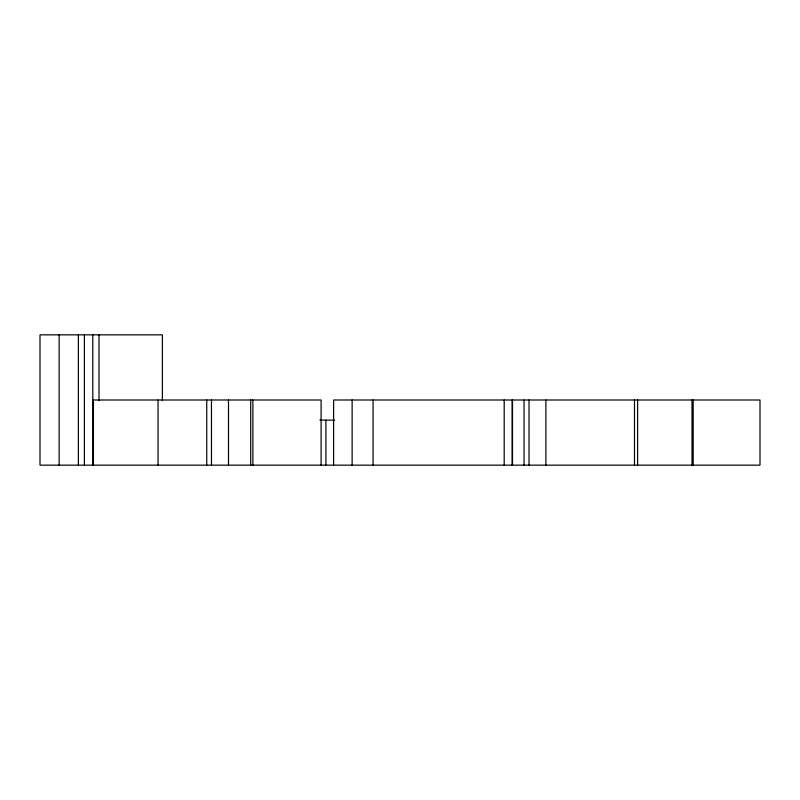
<?xml version="1.0" encoding="UTF-8"?>
<svg xmlns="http://www.w3.org/2000/svg" width="800" height="800" viewBox="0 0 800 800"><rect width="100%" height="100%" fill="white"/><g stroke="black" fill="none" stroke-linecap="round" stroke-linejoin="round"><path stroke-width="1.2" d="M319.88 420.14L334.61 420.14M693.17 400L693.17 465.16M692.02 400L692.02 465.16M637.62 400L637.62 465.16M634.5 400L634.5 465.16M545.89 400L545.89 465.16M529.03 400L529.03 465.16M524.05 400L524.05 465.16M512.5 400L512.5 465.16M512.16 400L512.16 465.16M504.2 400L504.2 465.16M373.08 400L373.08 465.16M352.13 400L352.13 465.16M333.61 465.16L333.61 400L760 400L760 465.16L40 465.16L40 334.84L162.37 334.84L162.37 400.62M325.91 420.14L325.91 465.16M321.1 465.16L321.1 400L93.44 400L93.44 465.16M252.89 400L252.89 465.16M250.7 400L250.7 465.16M228.49 400L228.49 465.16M211.47 400L211.47 465.16M206.74 400L206.74 465.16M158.07 400L158.07 465.16M99.01 334.84L99.01 400.62M92.79 334.84L92.79 465.16M84.4 334.84L84.4 465.16M78.37 334.84L78.37 465.16M59.13 334.84L59.13 465.16"/></g></svg>
